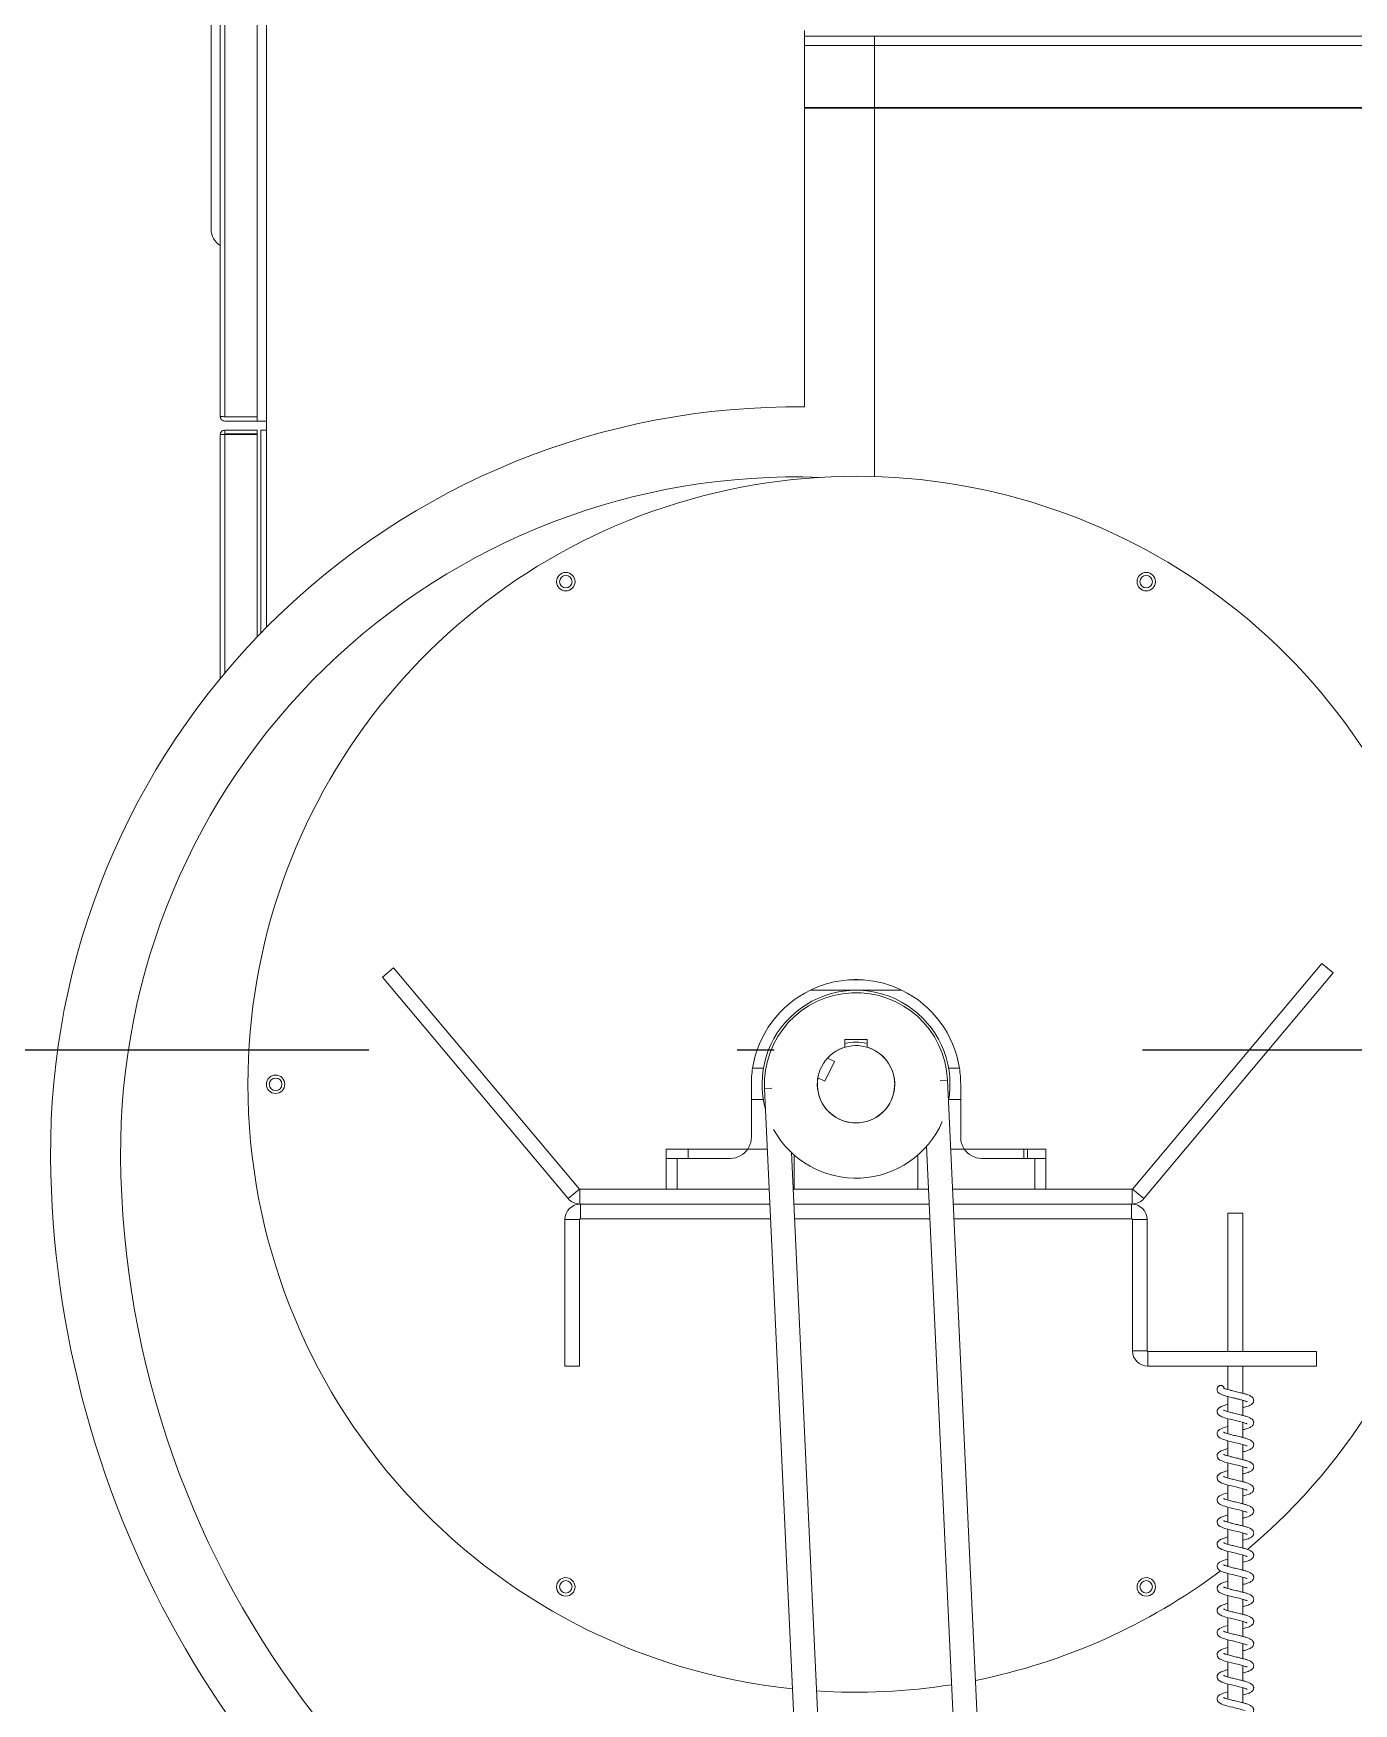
# Model space of a CAD drawing. Extents: x -2187 to 96136, y -11110 to 52208.
# Drawn here: x 34544 to 35260, y 19308 to 20215 of the extents above; entities that cross this region are included whole.
import ezdxf

# ---------------------------------------------------------------- set-up
doc = ezdxf.new("R2010")
doc.units = 0
doc.header["$LTSCALE"] = 1000
doc.header["$MEASUREMENT"] = 0
doc.linetypes.add('DOTE', pattern=[2.42, 2, -0.2, 0.02, -0.2])
doc.layers.add('DOTE', color=14, linetype='DOTE')

msp = doc.modelspace()

# ---------------------------------------------------------------- linework, layer by layer
at = {"color": 7, "linetype": 'Continuous', "lineweight": 15}
for p, q in [((34670.097, 20444.501), (34670.097, 19892.455)), ((34640.097, 20108.501), (34640.097, 20389.501)), ((34645.097, 20006.901), (34645.097, 20384.501)), ((34665.097, 20006.855), (34665.097, 20379.501)), ((34962.097, 20213.392), (34962.097, 20216.392)), ((34962.097, 20213.392), (35000.097, 20213.392)), ((34962.097, 20208.392), (34962.097, 20213.392)), ((34962.097, 20213.392), (35638.097, 20213.392)), ((34962.097, 20208.275), (34962.097, 20208.392)), ((34962.097, 20208.392), (35000.097, 20208.392)), ((34962.097, 20174.618), (34962.097, 20208.275)), ((34962.097, 20208.275), (35000.097, 20208.275)), ((35600.097, 20213.392), (35000.097, 20213.392)), ((35000.097, 20213.392), (35000.097, 20208.392)), ((35600.097, 20208.392), (35000.097, 20208.392)), ((35000.097, 20208.392), (35000.097, 20208.275)), ((35000.097, 20208.275), (35600.097, 20208.275)), ((35000.097, 20174.618), (35000.097, 20208.275)), ((35000.097, 20174.618), (34962.097, 20174.618)), ((34962.097, 20174.336), (35000.097, 20174.336)), ((34962.097, 20012.138), (34962.097, 20174.336)), ((35600.097, 20174.618), (35000.097, 20174.618)), ((35000.097, 20174.618), (35000.097, 20174.336)), ((35000.097, 20174.336), (35600.097, 20174.336)), ((35000.097, 20174.336), (35000.097, 19974.35)), ((34647.497, 20006.855), (34665.097, 20006.855)), ((34647.497, 20004.501), (34665.097, 20004.501)), ((34647.497, 19999.501), (34665.097, 19999.501)), ((34647.497, 19999.501), (34647.497, 19997.501)), ((34665.097, 20004.501), (34665.097, 20006.855)), ((34665.097, 20004.501), (34670.097, 20004.501)), ((34665.097, 19999.501), (34665.097, 19997.501)), ((34667.097, 19999.501), (34667.097, 19889.395)), ((34667.097, 19999.501), (34670.097, 19999.501)), ((34645.097, 19864.782), (34645.097, 19997.101)), ((34647.497, 19997.501), (34665.097, 19997.501)), ((34647.497, 19997.148), (34665.097, 19997.148)), ((34665.097, 19887.319), (34665.097, 19997.148)), ((35140.217, 19587.644), (35242.943, 19710.068)), ((35242.943, 19710.068), (35249.071, 19704.926)), ((34739.175, 19707.775), (34733.047, 19702.632)), ((34733.047, 19702.632), (34833.848, 19582.502)), ((34739.175, 19707.775), (34839.977, 19587.644)), ((34994.095, 19701.16), (34986.098, 19701.16)), ((34986.879, 19701.16), (34987.943, 19701.26)), ((34992.251, 19701.26), (34987.943, 19701.26)), ((34992.251, 19701.26), (34993.414, 19701.16)), ((35146.345, 19582.502), (35249.071, 19704.926)), ((34965.338, 19695.621), (35014.855, 19695.621)), ((34984.097, 19668.801), (34984.097, 19664.626)), ((34996.097, 19668.801), (34984.097, 19668.801)), ((34996.097, 19664.626), (34996.097, 19668.801)), ((34973.09, 19646.17), (34978.381, 19656.941)), ((34978.381, 19656.941), (34974.679, 19658.76)), ((34969.388, 19647.989), (34973.09, 19646.17)), ((35039.743, 19646.81), (35075.12, 18886.245)), ((34933.297, 19636.227), (34933.297, 19644.501)), ((34933.297, 19615.661), (34933.297, 19636.227)), ((34975.828, 18881.626), (34940.45, 19642.192)), ((35046.897, 19644.501), (35046.897, 19636.227)), ((35046.897, 19636.227), (35046.897, 19615.661)), ((34887.097, 19604.301), (34887.097, 19609.301)), ((34887.097, 19609.301), (34899.097, 19609.301)), ((34899.097, 19604.301), (34899.097, 19609.301)), ((34899.097, 19609.301), (34931.349, 19609.301)), ((34931.349, 19609.301), (34941.98, 19609.301)), ((35028.402, 19610.831), (35060.489, 18921.016)), ((35041.488, 19609.301), (35048.844, 19609.301)), ((35048.844, 19609.301), (35081.097, 19609.301)), ((35093.097, 19609.301), (35081.097, 19609.301)), ((35081.097, 19609.301), (35081.097, 19604.301)), ((35083.222, 19609.301), (35083.222, 19604.301)), ((35093.097, 19609.301), (35093.097, 19604.301)), ((34893.097, 19604.301), (34887.097, 19604.301)), ((34887.097, 19587.501), (34887.097, 19604.301)), ((34893.097, 19587.501), (34893.097, 19604.301)), ((34893.097, 19604.301), (34921.937, 19604.301)), ((34987.168, 18917.605), (34955.082, 19607.421)), ((34956.457, 19606.169), (34956.457, 19587.501)), ((35058.257, 19604.301), (35087.097, 19604.301)), ((35093.097, 19604.301), (35087.097, 19604.301)), ((35093.097, 19587.501), (35093.097, 19604.301)), ((34839.977, 19587.644), (34833.848, 19582.502)), ((34840.283, 19587.501), (34942.994, 19587.501)), ((34840.283, 19587.501), (34840.283, 19579.501)), ((34956.008, 19587.501), (35029.488, 19587.501)), ((35042.502, 19587.501), (35139.91, 19587.501)), ((35139.91, 19587.501), (35139.91, 19579.501)), ((35140.217, 19587.644), (35146.345, 19582.502)), ((34840.283, 19579.501), (34943.366, 19579.501)), ((34840.497, 19579.501), (34840.497, 19571.501)), ((34943.366, 19579.501), (34840.497, 19579.501)), ((34956.38, 19579.501), (35029.86, 19579.501)), ((35042.874, 19579.501), (35139.91, 19579.501)), ((35139.697, 19579.501), (35042.874, 19579.501)), ((35139.697, 19571.501), (35139.697, 19579.501)), ((35191.974, 19574.594), (35191.974, 19499.501)), ((35191.974, 19574.594), (35195.99, 19574.594)), ((35195.99, 19574.594), (35200.006, 19574.594)), ((35200.006, 19499.501), (35200.006, 19574.594)), ((34840.097, 19571.101), (34832.097, 19571.101)), ((34832.097, 19571.101), (34832.097, 19491.501)), ((34840.097, 19571.101), (34840.097, 19491.501)), ((34943.738, 19571.501), (34840.497, 19571.501)), ((35030.232, 19571.501), (34956.753, 19571.501)), ((35139.697, 19571.501), (35043.246, 19571.501)), ((35140.097, 19499.901), (35140.097, 19571.101)), ((35148.097, 19571.101), (35140.097, 19571.101)), ((35148.097, 19499.901), (35148.097, 19571.101)), ((35140.097, 19499.901), (35148.097, 19499.901)), ((34840.097, 19491.501), (34832.097, 19491.501)), ((35240.097, 19499.501), (35148.497, 19499.501)), ((35148.497, 19499.501), (35148.497, 19491.501)), ((35240.097, 19491.501), (35148.497, 19491.501)), ((35191.974, 19491.501), (35191.974, 19478.774)), ((35200.006, 19476.779), (35200.006, 19491.501)), ((35240.097, 19499.501), (35240.097, 19491.501)), ((35191.974, 19474.965), (35191.974, 19466.774)), ((35200.006, 19464.779), (35200.006, 19472.967)), ((35191.649, 19466.874), (35191.974, 19466.967)), ((35191.649, 19454.874), (35191.974, 19454.967)), ((35191.974, 19462.965), (35191.974, 19454.774)), ((35200.006, 19452.779), (35200.006, 19460.967)), ((35191.974, 19450.965), (35191.974, 19442.774)), ((35200.006, 19440.779), (35200.006, 19448.967)), ((35191.649, 19442.874), (35191.974, 19442.967)), ((35191.974, 19438.965), (35191.974, 19430.774)), ((35200.006, 19428.779), (35200.006, 19436.967)), ((35191.649, 19430.874), (35191.974, 19430.967)), ((35191.649, 19418.874), (35191.974, 19418.967)), ((35191.974, 19426.965), (35191.974, 19418.774)), ((35200.006, 19416.779), (35200.006, 19424.967)), ((35191.974, 19414.965), (35191.974, 19406.774)), ((35200.006, 19404.779), (35200.006, 19412.967)), ((35191.649, 19406.874), (35191.974, 19406.967)), ((35191.974, 19402.965), (35191.974, 19394.774)), ((35200.006, 19392.779), (35200.006, 19400.967)), ((35191.649, 19394.874), (35191.974, 19394.967)), ((35191.286, 19382.924), (35191.974, 19383.454)), ((35191.649, 19382.874), (35191.974, 19382.967)), ((35191.974, 19390.965), (35191.974, 19382.774)), ((35200.006, 19380.779), (35200.006, 19388.967)), ((35191.974, 19378.965), (35191.974, 19370.774)), ((35200.006, 19368.779), (35200.006, 19376.967)), ((35191.649, 19370.874), (35191.974, 19370.967)), ((35191.974, 19366.965), (35191.974, 19358.774)), ((35200.006, 19356.779), (35200.006, 19364.967)), ((35191.649, 19358.874), (35191.974, 19358.967)), ((35191.974, 19354.965), (35191.974, 19346.774)), ((35191.649, 19346.874), (35191.974, 19346.967)), ((35200.006, 19344.779), (35200.006, 19352.967)), ((35191.974, 19342.965), (35191.974, 19334.774)), ((35200.006, 19332.779), (35200.006, 19340.967)), ((35191.649, 19334.874), (35191.974, 19334.967)), ((35191.974, 19330.965), (35191.974, 19322.774)), ((35200.006, 19320.779), (35200.006, 19328.967)), ((35191.649, 19322.874), (35191.974, 19322.967)), ((35191.974, 19318.965), (35191.974, 19310.774)), ((35191.649, 19310.874), (35191.974, 19310.967)), ((35200.006, 19308.779), (35200.006, 19316.967))]:
    msp.add_line(p, q, dxfattribs=at)
at = {"color": 8, "linetype": 'Continuous', "lineweight": 15}
for p, q in [((34647.497, 20006.855), (34647.497, 20382.101)), ((34647.497, 19867.671), (34647.497, 19997.148)), ((34933.962, 19653.17), (34939.839, 19653.17)), ((35039.743, 19646.81), (35035.847, 19646.629)), ((35040.355, 19653.17), (35046.231, 19653.17)), ((34933.297, 19636.227), (34939.772, 19636.227)), ((34940.45, 19642.192), (34944.346, 19642.373)), ((35040.421, 19636.227), (35046.897, 19636.227)), ((35023.737, 19606.169), (35023.737, 19587.501)), ((35087.097, 19604.301), (35087.097, 19587.501))]:
    msp.add_line(p, q, dxfattribs=at)
at = {"color": 7, "linetype": 'Continuous', "lineweight": 15, "flags": 128}
for points in [[(35191.974, 19470.783), (35189.315, 19469.986), (35188.206, 19469.533), (35187.34, 19469.052), (35186.779, 19468.593), (35186.432, 19468.168), (35186.134, 19467.538), (35186.039, 19466.707), (35186.278, 19465.852), (35186.86, 19465.079), (35187.672, 19464.49), (35188.554, 19464.055), (35189.361, 19463.742), (35190.244, 19463.454), (35191.915, 19462.98), (35193.107, 19462.677), (35194.546, 19462.327), (35196.192, 19461.939), (35197.973, 19461.508), (35199.756, 19461.044), (35201.371, 19460.542), (35201.371, 19460.542)], [(35191.974, 19458.783), (35189.315, 19457.986), (35188.206, 19457.533), (35187.34, 19457.052), (35186.779, 19456.593), (35186.432, 19456.168), (35186.134, 19455.538), (35186.039, 19454.707), (35186.278, 19453.852), (35186.86, 19453.079), (35187.672, 19452.49), (35188.554, 19452.055), (35189.361, 19451.742), (35190.244, 19451.454), (35191.915, 19450.98), (35193.107, 19450.677), (35194.546, 19450.327), (35196.192, 19449.939), (35197.973, 19449.508), (35199.756, 19449.044), (35201.371, 19448.542), (35201.371, 19448.542)], [(35191.974, 19446.783), (35189.315, 19445.986), (35188.206, 19445.533), (35187.34, 19445.052), (35186.779, 19444.593), (35186.432, 19444.168), (35186.134, 19443.538), (35186.039, 19442.707), (35186.278, 19441.852), (35186.86, 19441.079), (35187.672, 19440.49), (35188.554, 19440.055), (35189.361, 19439.742), (35190.244, 19439.454), (35191.915, 19438.98), (35193.107, 19438.677), (35194.546, 19438.327), (35196.192, 19437.939), (35197.973, 19437.508), (35199.756, 19437.044), (35201.371, 19436.542), (35201.371, 19436.542)], [(35191.974, 19434.783), (35189.315, 19433.986), (35188.206, 19433.533), (35187.34, 19433.052), (35186.779, 19432.593), (35186.432, 19432.168), (35186.134, 19431.538), (35186.039, 19430.707), (35186.278, 19429.852), (35186.86, 19429.079), (35187.672, 19428.49), (35188.554, 19428.055), (35189.361, 19427.742), (35190.244, 19427.454), (35191.915, 19426.98), (35193.107, 19426.677), (35194.546, 19426.327), (35196.192, 19425.939), (35197.973, 19425.508), (35199.756, 19425.044), (35201.371, 19424.542), (35201.371, 19424.542)], [(35191.974, 19422.783), (35189.315, 19421.986), (35188.206, 19421.533), (35187.34, 19421.052), (35186.779, 19420.593), (35186.432, 19420.168), (35186.134, 19419.538), (35186.039, 19418.707), (35186.278, 19417.852), (35186.86, 19417.079), (35187.672, 19416.49), (35188.554, 19416.055), (35189.361, 19415.742), (35190.244, 19415.454), (35191.915, 19414.98), (35193.107, 19414.677), (35194.546, 19414.327), (35196.192, 19413.939), (35197.973, 19413.508), (35199.756, 19413.044), (35201.371, 19412.542), (35201.371, 19412.542)], [(35191.974, 19410.783), (35189.315, 19409.986), (35188.206, 19409.533), (35187.34, 19409.052), (35186.779, 19408.593), (35186.432, 19408.168), (35186.134, 19407.538), (35186.039, 19406.707), (35186.278, 19405.852), (35186.86, 19405.079), (35187.672, 19404.49), (35188.554, 19404.055), (35189.361, 19403.742), (35190.244, 19403.454), (35191.915, 19402.98), (35193.107, 19402.677), (35194.546, 19402.327), (35196.192, 19401.939), (35197.973, 19401.508), (35199.756, 19401.044), (35201.371, 19400.542), (35201.371, 19400.542)], [(35191.974, 19398.783), (35189.315, 19397.986), (35188.206, 19397.533), (35187.34, 19397.052), (35186.779, 19396.593), (35186.432, 19396.168), (35186.134, 19395.538), (35186.039, 19394.707), (35186.278, 19393.852), (35186.86, 19393.079), (35187.672, 19392.49), (35188.554, 19392.055), (35189.361, 19391.742), (35190.244, 19391.454), (35191.915, 19390.98), (35193.107, 19390.677), (35194.546, 19390.327), (35196.192, 19389.939), (35197.973, 19389.508), (35199.756, 19389.044), (35201.371, 19388.542), (35201.371, 19388.542)], [(35191.974, 19386.783), (35189.315, 19385.986), (35188.206, 19385.533), (35187.34, 19385.052), (35186.779, 19384.593), (35186.432, 19384.168), (35186.134, 19383.538), (35186.039, 19382.707), (35186.278, 19381.852), (35186.86, 19381.079), (35187.672, 19380.49), (35188.554, 19380.055), (35189.361, 19379.742), (35190.244, 19379.454), (35191.915, 19378.98), (35193.107, 19378.677), (35194.546, 19378.327), (35196.192, 19377.939), (35197.973, 19377.508), (35199.756, 19377.044), (35201.371, 19376.542), (35201.371, 19376.542)], [(35191.974, 19374.783), (35189.315, 19373.986), (35188.206, 19373.533), (35187.34, 19373.052), (35186.779, 19372.593), (35186.432, 19372.168), (35186.134, 19371.538), (35186.039, 19370.707), (35186.278, 19369.852), (35186.86, 19369.079), (35187.672, 19368.49), (35188.554, 19368.055), (35189.361, 19367.742), (35190.244, 19367.454), (35191.915, 19366.98), (35193.107, 19366.677), (35194.546, 19366.327), (35196.192, 19365.939), (35197.973, 19365.508), (35199.756, 19365.044), (35201.371, 19364.542), (35201.371, 19364.542)], [(35191.974, 19362.783), (35189.315, 19361.986), (35188.206, 19361.533), (35187.34, 19361.052), (35186.779, 19360.593), (35186.432, 19360.168), (35186.134, 19359.538), (35186.039, 19358.707), (35186.278, 19357.852), (35186.86, 19357.079), (35187.672, 19356.49), (35188.554, 19356.055), (35189.361, 19355.742), (35190.244, 19355.454), (35191.915, 19354.98), (35193.107, 19354.677), (35194.546, 19354.327), (35196.192, 19353.939), (35197.973, 19353.508), (35199.756, 19353.044), (35201.371, 19352.542), (35201.371, 19352.542)], [(35191.974, 19350.783), (35189.315, 19349.986), (35188.206, 19349.533), (35187.34, 19349.052), (35186.779, 19348.593), (35186.432, 19348.168), (35186.134, 19347.538), (35186.039, 19346.707), (35186.278, 19345.852), (35186.86, 19345.079), (35187.672, 19344.49), (35188.554, 19344.055), (35189.361, 19343.742), (35190.244, 19343.454), (35191.915, 19342.98), (35193.107, 19342.677), (35194.546, 19342.327), (35196.192, 19341.939), (35197.973, 19341.508), (35199.756, 19341.044), (35201.371, 19340.542), (35201.371, 19340.542)], [(35191.974, 19338.783), (35189.315, 19337.986), (35188.206, 19337.533), (35187.34, 19337.052), (35186.779, 19336.593), (35186.432, 19336.168), (35186.134, 19335.538), (35186.039, 19334.707), (35186.278, 19333.852), (35186.86, 19333.079), (35187.672, 19332.49), (35188.554, 19332.055), (35189.361, 19331.742), (35190.244, 19331.454), (35191.915, 19330.98), (35193.107, 19330.677), (35194.546, 19330.327), (35196.192, 19329.939), (35197.973, 19329.508), (35199.756, 19329.044), (35201.371, 19328.542), (35201.371, 19328.542)], [(35191.974, 19326.783), (35189.315, 19325.986), (35188.206, 19325.533), (35187.34, 19325.052), (35186.779, 19324.593), (35186.432, 19324.168), (35186.134, 19323.538), (35186.039, 19322.707), (35186.278, 19321.852), (35186.86, 19321.079), (35187.672, 19320.49), (35188.554, 19320.055), (35189.361, 19319.742), (35190.244, 19319.454), (35191.915, 19318.98), (35193.107, 19318.677), (35194.546, 19318.327), (35196.192, 19317.939), (35197.973, 19317.508), (35199.756, 19317.044), (35201.371, 19316.542), (35201.371, 19316.542)], [(35191.974, 19314.783), (35189.315, 19313.986), (35188.206, 19313.533), (35187.34, 19313.052), (35186.779, 19312.593), (35186.432, 19312.168), (35186.134, 19311.538), (35186.039, 19310.707), (35186.278, 19309.852), (35186.86, 19309.079), (35187.672, 19308.49), (35188.554, 19308.055), (35189.361, 19307.742), (35190.244, 19307.454), (35191.915, 19306.98), (35193.107, 19306.677), (35194.546, 19306.327), (35196.192, 19305.939), (35197.973, 19305.508), (35199.756, 19305.044), (35201.371, 19304.542), (35201.371, 19304.542)]]:
    msp.add_lwpolyline(points, dxfattribs=at)
at = {"color": 7, "linetype": 'Continuous', "lineweight": 15}
for centre, radius in [((34832.597, 19917.299), 5), ((34832.597, 19917.299), 3.4), ((35147.597, 19917.299), 5), ((35147.597, 19917.299), 3.4), ((34675.097, 19644.501), 5), ((34675.097, 19644.501), 3.4), ((34832.597, 19371.703), 5), ((34832.597, 19371.703), 3.4), ((35147.597, 19371.703), 5), ((35147.597, 19371.703), 3.4)]:
    msp.add_circle(centre, radius, dxfattribs=at)
for centre, radius, start, end in [((34650.097, 20108.501), 10, 180, 240), ((34957.248, 19607.917), 404.25, 89.312793, 180.438094), ((34957.248, 19607.917), 366.25, 87.912772, 180.438094), ((34990.097, 19644.501), 330, 310.070919, 180), ((34990.097, 19644.501), 56.8, 85.963359, 94.036641), ((34990.097, 19644.501), 56.8, 115.841933, 171.221736), ((34990.097, 19644.501), 51, 0, 195.627522), ((34990.097, 19644.501), 49.7, 2.663162, 182.663162), ((34990.097, 19644.501), 56.8, 8.778264, 64.158067), ((34990.097, 19644.501), 21, 170.439897, 137.236798), ((34990.097, 19644.501), 21, 106.60155, 73.39845), ((34990.097, 19644.501), 22.9, 74.810713, 105.189287), ((34990.097, 19644.501), 330, 180, 264.001112), ((34990.097, 19644.501), 51, 349.698802, 0), ((34990.097, 19644.501), 51, 208.761646, 336.564678), ((34921.937, 19615.661), 11.36, 270, 325.953942), ((34921.937, 19615.661), 11.36, 325.953942, 0), ((35058.257, 19615.661), 11.36, 180, 214.046058), ((35058.257, 19615.661), 11.36, 214.046058, 270), ((35090.995, 19608.94), 538, 180.438094, 240.012558), ((35090.995, 19608.94), 500, 180.438094, 255.345262), ((34840.283, 19587.901), 8.4, 220, 270), ((34840.283, 19587.901), 0.4, 220, 270), ((35139.91, 19587.901), 8.4, 270, 320), ((34840.497, 19571.101), 8.4, 90, 180), ((35139.697, 19571.101), 8.4, 0, 90), ((34840.497, 19571.101), 0.4, 90, 180), ((35139.697, 19571.101), 0.4, 0, 90), ((35148.497, 19499.901), 8.4, 180, 270), ((35148.497, 19499.901), 0.4, 180, 270), ((34990.097, 19644.501), 330, 281.325212, 306.83035), ((34990.097, 19644.501), 330, 266.277968, 279.048356)]:
    msp.add_arc(centre, radius, start, end, dxfattribs=at)
for points in [[(34647.497, 20006.855), (34647.182, 20006.859), (34646.553, 20006.866), (34645.76, 20006.878), (34645.205, 20006.89), (34645.133, 20006.897), (34645.097, 20006.901)], [(34645.097, 20006.901), (34645.133, 20006.587), (34645.205, 20005.958), (34645.76, 20005.164), (34646.553, 20004.609), (34647.182, 20004.537), (34647.497, 20004.501)], [(34647.497, 19999.501), (34647.182, 19999.465), (34646.553, 19999.393), (34645.76, 19998.838), (34645.205, 19998.045), (34645.133, 19997.416), (34645.097, 19997.101)], [(34645.097, 19997.101), (34645.133, 19997.105), (34645.205, 19997.113), (34645.76, 19997.124), (34646.553, 19997.136), (34647.182, 19997.144), (34647.497, 19997.148)]]:
    msp.add_open_spline(points, degree=3, dxfattribs=at)
for points, knots in [([(34965.338, 19695.621), (34966.977, 19696.36), (34970.293, 19697.855), (34975.459, 19699.459), (34980.742, 19700.637), (34984.307, 19700.985), (34986.098, 19701.16)], [0, 0, 0, 0, 0.2434612, 0.4926801, 0.7450337, 1, 1, 1, 1]), ([(34994.095, 19701.16), (34995.901, 19700.983), (34999.53, 19700.628), (35004.809, 19699.439), (35009.959, 19697.829), (35013.213, 19696.362), (35014.855, 19695.621)], [0, 0, 0, 0, 0.256965, 0.5164898, 0.7560123, 1, 1, 1, 1]), ([(34933.297, 19644.501), (34933.324, 19645.937), (34933.378, 19648.827), (34933.767, 19651.716), (34933.962, 19653.17)], [0, 0, 0, 0, 0.4970674, 1, 1, 1, 1]), ([(35046.231, 19653.17), (35046.425, 19651.733), (35046.814, 19648.844), (35046.869, 19645.954), (35046.897, 19644.501)], [0, 0, 0, 0, 0.4970674, 1, 1, 1, 1]), ([(35186.495, 19480.246), (35186.474, 19480.221), (35186.334, 19480.053), (35186.07, 19479.476), (35185.987, 19478.669), (35186.244, 19477.78), (35186.859, 19477.014), (35187.612, 19476.497), (35188.472, 19476.076), (35189.359, 19475.734), (35190.424, 19475.392), (35191.687, 19475.032), (35193.159, 19474.662), (35194.599, 19474.312), (35196.257, 19473.925), (35198.043, 19473.494), (35199.869, 19473.033), (35200.858, 19472.71), (35201.371, 19472.542)], [0, 0, 0, 0, 0.0073633, 0.0490766, 0.1002402, 0.1572666, 0.2222072, 0.2925581, 0.3557236, 0.4064448, 0.4580815, 0.5445383, 0.6006866, 0.6654221, 0.7379883, 0.8183615, 0.9056776, 1, 1, 1, 1]), ([(35189.885, 19479.173), (35189.87, 19479.352), (35189.837, 19479.756), (35189.585, 19480.246), (35189.248, 19480.614), (35188.898, 19480.858), (35188.48, 19481.022), (35188.02, 19481.081), (35187.562, 19481.022), (35187.14, 19480.86), (35186.801, 19480.609), (35186.574, 19480.405), (35186.508, 19480.265), (35186.498, 19480.244)], [0, 0, 0, 0, 0.1119108, 0.2534681, 0.3363082, 0.4261609, 0.5213826, 0.6195349, 0.7176872, 0.8129089, 0.9027617, 0.9856018, 1, 1, 1, 1]), ([(35200.006, 19468.969), (35200.305, 19469.048), (35201.103, 19469.257), (35202.255, 19469.605), (35203.444, 19470.044), (35204.369, 19470.496), (35205.015, 19470.953), (35205.447, 19471.398), (35205.835, 19472.04), (35205.976, 19472.738), (35205.917, 19473.352), (35205.76, 19473.815), (35205.538, 19474.195), (35205.351, 19474.441), (35205.191, 19474.608), (35205.074, 19474.712), (35205.001, 19474.771), (35204.926, 19474.824), (35204.809, 19474.908), (35204.552, 19475.088), (35204.137, 19475.353), (35203.335, 19475.749), (35202.133, 19476.188), (35200.493, 19476.662), (35198.86, 19477.076), (35197.292, 19477.456), (35195.495, 19477.876), (35193.676, 19478.316), (35192.042, 19478.744), (35190.869, 19479.109), (35190.082, 19479.382), (35189.621, 19479.617), (35189.6, 19479.613), (35189.593, 19479.612)], [0, 0, 0, 0, 0.0285952, 0.0761955, 0.1241062, 0.1716083, 0.2108316, 0.2395278, 0.2648766, 0.2981721, 0.3190702, 0.3454717, 0.358496, 0.3689234, 0.3768081, 0.3798698, 0.382417, 0.3847304, 0.3875432, 0.3958286, 0.4250802, 0.4717151, 0.5360947, 0.5921166, 0.6429562, 0.6890391, 0.7301891, 0.798723, 0.8495475, 0.8909822, 0.9342724, 0.9781317, 1, 1, 1, 1]), ([(35200.319, 19472.869), (35200.237, 19472.843), (35200.143, 19472.812), (35200.023, 19472.779), (35200.006, 19472.775)], [0, 0, 0, 0, 0.86299823, 1, 1, 1, 1]), ([(35200.006, 19456.969), (35200.305, 19457.048), (35201.103, 19457.257), (35202.255, 19457.605), (35203.444, 19458.044), (35204.369, 19458.496), (35205.015, 19458.953), (35205.447, 19459.398), (35205.835, 19460.04), (35205.976, 19460.738), (35205.917, 19461.352), (35205.76, 19461.815), (35205.538, 19462.195), (35205.351, 19462.441), (35205.191, 19462.608), (35205.074, 19462.712), (35205.001, 19462.771), (35204.926, 19462.824), (35204.809, 19462.908), (35204.552, 19463.088), (35204.137, 19463.353), (35203.335, 19463.749), (35202.133, 19464.188), (35200.493, 19464.662), (35198.86, 19465.076), (35197.292, 19465.456), (35195.495, 19465.876), (35193.676, 19466.316), (35192.042, 19466.744), (35190.869, 19467.109), (35190.082, 19467.382), (35189.621, 19467.617), (35189.6, 19467.613), (35189.593, 19467.612)], [0, 0, 0, 0, 0.0285952, 0.0761955, 0.1241062, 0.1716083, 0.2108316, 0.2395278, 0.2648766, 0.2981721, 0.3190702, 0.3454717, 0.358496, 0.3689234, 0.3768081, 0.3798698, 0.382417, 0.3847304, 0.3875432, 0.3958286, 0.4250802, 0.4717151, 0.5360947, 0.5921166, 0.6429562, 0.6890391, 0.7301891, 0.798723, 0.8495475, 0.8909822, 0.9342724, 0.9781317, 1, 1, 1, 1]), ([(35201.371, 19472.542), (35201.614, 19472.454), (35202.037, 19472.301), (35202.315, 19472.176), (35202.351, 19472.174), (35202.365, 19472.174)], [0, 0, 0, 0, 0.4544799, 0.7918507, 1, 1, 1, 1]), ([(35200.006, 19444.969), (35200.305, 19445.048), (35201.103, 19445.257), (35202.255, 19445.605), (35203.444, 19446.044), (35204.369, 19446.496), (35205.015, 19446.953), (35205.447, 19447.398), (35205.835, 19448.04), (35205.976, 19448.738), (35205.917, 19449.352), (35205.76, 19449.815), (35205.538, 19450.195), (35205.351, 19450.441), (35205.191, 19450.608), (35205.074, 19450.712), (35205.001, 19450.771), (35204.926, 19450.824), (35204.809, 19450.908), (35204.552, 19451.088), (35204.137, 19451.353), (35203.335, 19451.749), (35202.133, 19452.188), (35200.493, 19452.662), (35198.86, 19453.076), (35197.292, 19453.456), (35195.495, 19453.876), (35193.676, 19454.316), (35192.042, 19454.744), (35190.869, 19455.109), (35190.082, 19455.382), (35189.621, 19455.617), (35189.6, 19455.613), (35189.593, 19455.612)], [0, 0, 0, 0, 0.0285952, 0.0761955, 0.1241062, 0.1716083, 0.2108316, 0.2395278, 0.2648766, 0.2981721, 0.3190702, 0.3454717, 0.358496, 0.3689234, 0.3768081, 0.3798698, 0.382417, 0.3847304, 0.3875432, 0.3958286, 0.4250802, 0.4717151, 0.5360947, 0.5921166, 0.6429562, 0.6890391, 0.7301891, 0.798723, 0.8495475, 0.8909822, 0.9342724, 0.9781317, 1, 1, 1, 1]), ([(35200.319, 19460.869), (35200.237, 19460.843), (35200.143, 19460.812), (35200.023, 19460.779), (35200.006, 19460.775)], [0, 0, 0, 0, 0.8629982, 1, 1, 1, 1]), ([(35201.371, 19460.542), (35201.614, 19460.454), (35202.037, 19460.301), (35202.315, 19460.176), (35202.351, 19460.174), (35202.365, 19460.174)], [0, 0, 0, 0, 0.4544799, 0.7918507, 1, 1, 1, 1]), ([(35200.319, 19448.869), (35200.237, 19448.843), (35200.143, 19448.812), (35200.023, 19448.779), (35200.006, 19448.775)], [0, 0, 0, 0, 0.8629982, 1, 1, 1, 1]), ([(35201.371, 19448.542), (35201.614, 19448.454), (35202.037, 19448.301), (35202.315, 19448.176), (35202.351, 19448.174), (35202.365, 19448.174)], [0, 0, 0, 0, 0.4544799, 0.7918507, 1, 1, 1, 1]), ([(35200.006, 19432.969), (35200.305, 19433.048), (35201.103, 19433.257), (35202.255, 19433.605), (35203.444, 19434.044), (35204.369, 19434.496), (35205.015, 19434.953), (35205.447, 19435.398), (35205.835, 19436.04), (35205.976, 19436.738), (35205.917, 19437.352), (35205.76, 19437.815), (35205.538, 19438.195), (35205.351, 19438.441), (35205.191, 19438.608), (35205.074, 19438.712), (35205.001, 19438.771), (35204.926, 19438.824), (35204.809, 19438.908), (35204.552, 19439.088), (35204.137, 19439.353), (35203.335, 19439.749), (35202.133, 19440.188), (35200.493, 19440.662), (35198.86, 19441.076), (35197.292, 19441.456), (35195.495, 19441.876), (35193.676, 19442.316), (35192.042, 19442.744), (35190.869, 19443.109), (35190.082, 19443.382), (35189.621, 19443.617), (35189.6, 19443.613), (35189.593, 19443.612)], [0, 0, 0, 0, 0.0285952, 0.0761955, 0.1241062, 0.1716083, 0.2108316, 0.2395278, 0.2648766, 0.2981721, 0.3190702, 0.3454717, 0.358496, 0.3689234, 0.3768081, 0.3798698, 0.382417, 0.3847304, 0.3875432, 0.3958286, 0.4250802, 0.4717151, 0.5360947, 0.5921166, 0.6429562, 0.6890391, 0.7301891, 0.798723, 0.8495475, 0.8909822, 0.9342724, 0.9781317, 1, 1, 1, 1]), ([(35200.319, 19436.869), (35200.237, 19436.843), (35200.143, 19436.812), (35200.023, 19436.779), (35200.006, 19436.775)], [0, 0, 0, 0, 0.86299823, 1, 1, 1, 1]), ([(35201.371, 19436.542), (35201.614, 19436.454), (35202.037, 19436.301), (35202.315, 19436.176), (35202.351, 19436.174), (35202.365, 19436.174)], [0, 0, 0, 0, 0.4544799, 0.7918507, 1, 1, 1, 1]), ([(35200.006, 19420.969), (35200.305, 19421.048), (35201.103, 19421.257), (35202.255, 19421.605), (35203.444, 19422.044), (35204.369, 19422.496), (35205.015, 19422.953), (35205.447, 19423.398), (35205.835, 19424.04), (35205.976, 19424.738), (35205.917, 19425.352), (35205.76, 19425.815), (35205.538, 19426.195), (35205.351, 19426.441), (35205.191, 19426.608), (35205.074, 19426.712), (35205.001, 19426.771), (35204.926, 19426.824), (35204.809, 19426.908), (35204.552, 19427.088), (35204.137, 19427.353), (35203.335, 19427.749), (35202.133, 19428.188), (35200.493, 19428.662), (35198.86, 19429.076), (35197.292, 19429.456), (35195.495, 19429.876), (35193.676, 19430.316), (35192.042, 19430.744), (35190.869, 19431.109), (35190.082, 19431.382), (35189.621, 19431.617), (35189.6, 19431.613), (35189.593, 19431.612)], [0, 0, 0, 0, 0.0285952, 0.0761955, 0.1241062, 0.1716083, 0.2108316, 0.2395278, 0.2648766, 0.2981721, 0.3190702, 0.3454717, 0.358496, 0.3689234, 0.3768081, 0.3798698, 0.382417, 0.3847304, 0.3875432, 0.3958286, 0.4250802, 0.4717151, 0.5360947, 0.5921166, 0.6429562, 0.6890391, 0.7301891, 0.798723, 0.8495475, 0.8909822, 0.9342724, 0.9781317, 1, 1, 1, 1]), ([(35200.006, 19408.969), (35200.305, 19409.048), (35201.103, 19409.257), (35202.255, 19409.605), (35203.444, 19410.044), (35204.369, 19410.496), (35205.015, 19410.953), (35205.447, 19411.398), (35205.835, 19412.04), (35205.976, 19412.738), (35205.917, 19413.352), (35205.76, 19413.815), (35205.538, 19414.195), (35205.351, 19414.441), (35205.191, 19414.608), (35205.074, 19414.712), (35205.001, 19414.771), (35204.926, 19414.824), (35204.809, 19414.908), (35204.552, 19415.088), (35204.137, 19415.353), (35203.335, 19415.749), (35202.133, 19416.188), (35200.493, 19416.662), (35198.86, 19417.076), (35197.292, 19417.456), (35195.495, 19417.876), (35193.676, 19418.316), (35192.042, 19418.744), (35190.869, 19419.109), (35190.082, 19419.382), (35189.621, 19419.617), (35189.6, 19419.613), (35189.593, 19419.612)], [0, 0, 0, 0, 0.0285952, 0.0761955, 0.1241062, 0.1716083, 0.2108316, 0.2395278, 0.2648766, 0.2981721, 0.3190702, 0.3454717, 0.358496, 0.3689234, 0.3768081, 0.3798698, 0.382417, 0.3847304, 0.3875432, 0.3958286, 0.4250802, 0.4717151, 0.5360947, 0.5921166, 0.6429562, 0.6890391, 0.7301891, 0.798723, 0.8495475, 0.8909822, 0.9342724, 0.9781317, 1, 1, 1, 1]), ([(35200.319, 19424.869), (35200.237, 19424.843), (35200.143, 19424.812), (35200.023, 19424.779), (35200.006, 19424.775)], [0, 0, 0, 0, 0.8629982, 1, 1, 1, 1]), ([(35201.371, 19424.542), (35201.614, 19424.454), (35202.037, 19424.301), (35202.315, 19424.176), (35202.351, 19424.174), (35202.365, 19424.174)], [0, 0, 0, 0, 0.4544799, 0.7918507, 1, 1, 1, 1]), ([(35200.319, 19412.869), (35200.237, 19412.843), (35200.143, 19412.812), (35200.023, 19412.779), (35200.006, 19412.775)], [0, 0, 0, 0, 0.8629982, 1, 1, 1, 1]), ([(35201.371, 19412.542), (35201.614, 19412.454), (35202.037, 19412.301), (35202.315, 19412.176), (35202.351, 19412.174), (35202.365, 19412.174)], [0, 0, 0, 0, 0.4544799, 0.7918507, 1, 1, 1, 1]), ([(35200.006, 19396.969), (35200.305, 19397.048), (35201.103, 19397.257), (35202.255, 19397.605), (35203.444, 19398.044), (35204.369, 19398.496), (35205.015, 19398.953), (35205.447, 19399.398), (35205.835, 19400.04), (35205.976, 19400.738), (35205.917, 19401.352), (35205.76, 19401.815), (35205.538, 19402.195), (35205.351, 19402.441), (35205.191, 19402.608), (35205.074, 19402.712), (35205.001, 19402.771), (35204.926, 19402.824), (35204.809, 19402.908), (35204.552, 19403.088), (35204.137, 19403.353), (35203.335, 19403.749), (35202.133, 19404.188), (35200.493, 19404.662), (35198.86, 19405.076), (35197.292, 19405.456), (35195.495, 19405.876), (35193.676, 19406.316), (35192.042, 19406.744), (35190.869, 19407.109), (35190.082, 19407.382), (35189.621, 19407.617), (35189.6, 19407.613), (35189.593, 19407.612)], [0, 0, 0, 0, 0.0285952, 0.0761955, 0.1241062, 0.1716083, 0.2108316, 0.2395278, 0.2648766, 0.2981721, 0.3190702, 0.3454717, 0.358496, 0.3689234, 0.3768081, 0.3798698, 0.382417, 0.3847304, 0.3875432, 0.3958286, 0.4250802, 0.4717151, 0.5360947, 0.5921166, 0.6429562, 0.6890391, 0.7301891, 0.798723, 0.8495475, 0.8909822, 0.9342724, 0.9781317, 1, 1, 1, 1]), ([(35200.319, 19400.869), (35200.237, 19400.843), (35200.143, 19400.812), (35200.023, 19400.779), (35200.006, 19400.775)], [0, 0, 0, 0, 0.8629982, 1, 1, 1, 1]), ([(35201.371, 19400.542), (35201.614, 19400.454), (35202.037, 19400.301), (35202.315, 19400.176), (35202.351, 19400.174), (35202.365, 19400.174)], [0, 0, 0, 0, 0.45447993, 0.7918507, 1, 1, 1, 1]), ([(35200.006, 19384.969), (35200.305, 19385.048), (35201.103, 19385.257), (35202.255, 19385.605), (35203.444, 19386.044), (35204.369, 19386.496), (35205.015, 19386.953), (35205.447, 19387.398), (35205.835, 19388.04), (35205.976, 19388.738), (35205.917, 19389.352), (35205.76, 19389.815), (35205.538, 19390.195), (35205.351, 19390.441), (35205.191, 19390.608), (35205.074, 19390.712), (35205.001, 19390.771), (35204.926, 19390.824), (35204.809, 19390.908), (35204.552, 19391.088), (35204.137, 19391.353), (35203.335, 19391.749), (35202.133, 19392.188), (35200.493, 19392.662), (35198.86, 19393.076), (35197.292, 19393.456), (35195.495, 19393.876), (35193.676, 19394.316), (35192.042, 19394.744), (35190.869, 19395.109), (35190.082, 19395.382), (35189.621, 19395.617), (35189.6, 19395.613), (35189.593, 19395.612)], [0, 0, 0, 0, 0.0285952, 0.0761955, 0.1241062, 0.1716083, 0.2108316, 0.2395278, 0.2648766, 0.2981721, 0.3190702, 0.3454717, 0.358496, 0.3689234, 0.3768081, 0.3798698, 0.382417, 0.3847304, 0.3875432, 0.3958286, 0.4250802, 0.4717151, 0.5360947, 0.5921166, 0.6429562, 0.6890391, 0.7301891, 0.798723, 0.8495475, 0.8909822, 0.9342724, 0.9781317, 1, 1, 1, 1]), ([(35200.006, 19372.969), (35200.305, 19373.048), (35201.103, 19373.257), (35202.255, 19373.605), (35203.444, 19374.044), (35204.369, 19374.496), (35205.015, 19374.953), (35205.447, 19375.398), (35205.835, 19376.04), (35205.976, 19376.738), (35205.917, 19377.352), (35205.76, 19377.815), (35205.538, 19378.195), (35205.351, 19378.441), (35205.191, 19378.608), (35205.074, 19378.712), (35205.001, 19378.771), (35204.926, 19378.824), (35204.809, 19378.908), (35204.552, 19379.088), (35204.137, 19379.353), (35203.335, 19379.749), (35202.133, 19380.188), (35200.493, 19380.662), (35198.86, 19381.076), (35197.292, 19381.456), (35195.495, 19381.876), (35193.676, 19382.316), (35192.042, 19382.744), (35190.869, 19383.109), (35190.082, 19383.382), (35189.621, 19383.617), (35189.6, 19383.613), (35189.593, 19383.612)], [0, 0, 0, 0, 0.0285952, 0.0761955, 0.1241062, 0.1716083, 0.2108316, 0.2395278, 0.2648766, 0.2981721, 0.3190702, 0.3454717, 0.358496, 0.3689234, 0.3768081, 0.3798698, 0.382417, 0.3847304, 0.3875432, 0.3958286, 0.4250802, 0.4717151, 0.5360947, 0.5921166, 0.6429562, 0.6890391, 0.7301891, 0.798723, 0.8495475, 0.8909822, 0.9342724, 0.9781317, 1, 1, 1, 1]), ([(35200.319, 19388.869), (35200.237, 19388.843), (35200.143, 19388.812), (35200.023, 19388.779), (35200.006, 19388.775)], [0, 0, 0, 0, 0.8629982, 1, 1, 1, 1]), ([(35201.371, 19388.542), (35201.614, 19388.454), (35202.037, 19388.301), (35202.315, 19388.176), (35202.351, 19388.174), (35202.365, 19388.174)], [0, 0, 0, 0, 0.4544799, 0.7918507, 1, 1, 1, 1]), ([(35200.319, 19376.869), (35200.237, 19376.843), (35200.143, 19376.812), (35200.023, 19376.779), (35200.006, 19376.775)], [0, 0, 0, 0, 0.8629982, 1, 1, 1, 1]), ([(35201.371, 19376.542), (35201.614, 19376.454), (35202.037, 19376.301), (35202.315, 19376.176), (35202.351, 19376.174), (35202.365, 19376.174)], [0, 0, 0, 0, 0.45447993, 0.7918507, 1, 1, 1, 1]), ([(35200.006, 19360.969), (35200.305, 19361.048), (35201.103, 19361.257), (35202.255, 19361.605), (35203.444, 19362.044), (35204.369, 19362.496), (35205.015, 19362.953), (35205.447, 19363.398), (35205.835, 19364.04), (35205.976, 19364.738), (35205.917, 19365.352), (35205.76, 19365.815), (35205.538, 19366.195), (35205.351, 19366.441), (35205.191, 19366.608), (35205.074, 19366.712), (35205.001, 19366.771), (35204.926, 19366.824), (35204.809, 19366.908), (35204.552, 19367.088), (35204.137, 19367.353), (35203.335, 19367.749), (35202.133, 19368.188), (35200.493, 19368.662), (35198.86, 19369.076), (35197.292, 19369.456), (35195.495, 19369.876), (35193.676, 19370.316), (35192.042, 19370.744), (35190.869, 19371.109), (35190.082, 19371.382), (35189.621, 19371.617), (35189.6, 19371.613), (35189.593, 19371.612)], [0, 0, 0, 0, 0.0285952, 0.0761955, 0.1241062, 0.1716083, 0.2108316, 0.2395278, 0.2648766, 0.2981721, 0.3190702, 0.3454717, 0.358496, 0.3689234, 0.3768081, 0.3798698, 0.382417, 0.3847304, 0.3875432, 0.3958286, 0.4250802, 0.4717151, 0.5360947, 0.5921166, 0.6429562, 0.6890391, 0.7301891, 0.798723, 0.8495475, 0.8909822, 0.9342724, 0.9781317, 1, 1, 1, 1]), ([(35200.319, 19364.869), (35200.237, 19364.843), (35200.143, 19364.812), (35200.023, 19364.779), (35200.006, 19364.775)], [0, 0, 0, 0, 0.8629982, 1, 1, 1, 1]), ([(35201.371, 19364.542), (35201.614, 19364.454), (35202.037, 19364.301), (35202.315, 19364.176), (35202.351, 19364.174), (35202.365, 19364.174)], [0, 0, 0, 0, 0.4544799, 0.7918507, 1, 1, 1, 1]), ([(35200.006, 19348.969), (35200.305, 19349.048), (35201.103, 19349.257), (35202.255, 19349.605), (35203.444, 19350.044), (35204.369, 19350.496), (35205.015, 19350.953), (35205.447, 19351.398), (35205.835, 19352.04), (35205.976, 19352.738), (35205.917, 19353.352), (35205.76, 19353.815), (35205.538, 19354.195), (35205.351, 19354.441), (35205.191, 19354.608), (35205.074, 19354.712), (35205.001, 19354.771), (35204.926, 19354.824), (35204.809, 19354.908), (35204.552, 19355.088), (35204.137, 19355.353), (35203.335, 19355.749), (35202.133, 19356.188), (35200.493, 19356.662), (35198.86, 19357.076), (35197.292, 19357.456), (35195.495, 19357.876), (35193.676, 19358.316), (35192.042, 19358.744), (35190.869, 19359.109), (35190.082, 19359.382), (35189.621, 19359.617), (35189.6, 19359.613), (35189.593, 19359.612)], [0, 0, 0, 0, 0.0285952, 0.0761955, 0.1241062, 0.1716083, 0.2108316, 0.2395278, 0.2648766, 0.2981721, 0.3190702, 0.3454717, 0.358496, 0.3689234, 0.3768081, 0.3798698, 0.382417, 0.3847304, 0.3875432, 0.3958286, 0.4250802, 0.4717151, 0.5360947, 0.5921166, 0.6429562, 0.6890391, 0.7301891, 0.798723, 0.8495475, 0.8909822, 0.9342724, 0.9781317, 1, 1, 1, 1]), ([(35200.006, 19336.969), (35200.305, 19337.048), (35201.103, 19337.257), (35202.255, 19337.605), (35203.444, 19338.044), (35204.369, 19338.496), (35205.015, 19338.953), (35205.447, 19339.398), (35205.835, 19340.04), (35205.976, 19340.738), (35205.917, 19341.352), (35205.76, 19341.815), (35205.538, 19342.195), (35205.351, 19342.441), (35205.191, 19342.608), (35205.074, 19342.712), (35205.001, 19342.771), (35204.926, 19342.824), (35204.809, 19342.908), (35204.552, 19343.088), (35204.137, 19343.353), (35203.335, 19343.749), (35202.133, 19344.188), (35200.493, 19344.662), (35198.86, 19345.076), (35197.292, 19345.456), (35195.495, 19345.876), (35193.676, 19346.316), (35192.042, 19346.744), (35190.869, 19347.109), (35190.082, 19347.382), (35189.621, 19347.617), (35189.6, 19347.613), (35189.593, 19347.612)], [0, 0, 0, 0, 0.0285952, 0.0761955, 0.1241062, 0.1716083, 0.2108316, 0.2395278, 0.2648766, 0.2981721, 0.3190702, 0.3454717, 0.358496, 0.3689234, 0.3768081, 0.3798698, 0.382417, 0.3847304, 0.3875432, 0.3958286, 0.4250802, 0.4717151, 0.5360947, 0.5921166, 0.6429562, 0.6890391, 0.7301891, 0.798723, 0.8495475, 0.8909822, 0.9342724, 0.9781317, 1, 1, 1, 1]), ([(35200.319, 19352.869), (35200.237, 19352.843), (35200.143, 19352.812), (35200.023, 19352.779), (35200.006, 19352.775)], [0, 0, 0, 0, 0.8629982, 1, 1, 1, 1]), ([(35201.371, 19352.542), (35201.614, 19352.454), (35202.037, 19352.301), (35202.315, 19352.176), (35202.351, 19352.174), (35202.365, 19352.174)], [0, 0, 0, 0, 0.4544799, 0.7918507, 1, 1, 1, 1]), ([(35200.319, 19340.869), (35200.237, 19340.843), (35200.143, 19340.812), (35200.023, 19340.779), (35200.006, 19340.775)], [0, 0, 0, 0, 0.8629982, 1, 1, 1, 1]), ([(35201.371, 19340.542), (35201.614, 19340.454), (35202.037, 19340.301), (35202.315, 19340.176), (35202.351, 19340.174), (35202.365, 19340.174)], [0, 0, 0, 0, 0.4544799, 0.7918507, 1, 1, 1, 1]), ([(35200.006, 19324.969), (35200.305, 19325.048), (35201.103, 19325.257), (35202.255, 19325.605), (35203.444, 19326.044), (35204.369, 19326.496), (35205.015, 19326.953), (35205.447, 19327.398), (35205.835, 19328.04), (35205.976, 19328.738), (35205.917, 19329.352), (35205.76, 19329.815), (35205.538, 19330.195), (35205.351, 19330.441), (35205.191, 19330.608), (35205.074, 19330.712), (35205.001, 19330.771), (35204.926, 19330.824), (35204.809, 19330.908), (35204.552, 19331.088), (35204.137, 19331.353), (35203.335, 19331.749), (35202.133, 19332.188), (35200.493, 19332.662), (35198.86, 19333.076), (35197.292, 19333.456), (35195.495, 19333.876), (35193.676, 19334.316), (35192.042, 19334.744), (35190.869, 19335.109), (35190.082, 19335.382), (35189.621, 19335.617), (35189.6, 19335.613), (35189.593, 19335.612)], [0, 0, 0, 0, 0.0285952, 0.0761955, 0.1241062, 0.1716083, 0.2108316, 0.2395278, 0.2648766, 0.2981721, 0.3190702, 0.3454717, 0.358496, 0.3689234, 0.3768081, 0.3798698, 0.382417, 0.3847304, 0.3875432, 0.3958286, 0.4250802, 0.4717151, 0.5360947, 0.5921166, 0.6429562, 0.6890391, 0.7301891, 0.798723, 0.8495475, 0.8909822, 0.9342724, 0.9781317, 1, 1, 1, 1]), ([(35200.319, 19328.869), (35200.237, 19328.843), (35200.143, 19328.812), (35200.023, 19328.779), (35200.006, 19328.775)], [0, 0, 0, 0, 0.86299823, 1, 1, 1, 1]), ([(35201.371, 19328.542), (35201.614, 19328.454), (35202.037, 19328.301), (35202.315, 19328.176), (35202.351, 19328.174), (35202.365, 19328.174)], [0, 0, 0, 0, 0.4544799, 0.7918507, 1, 1, 1, 1]), ([(35200.006, 19312.969), (35200.305, 19313.048), (35201.103, 19313.257), (35202.255, 19313.605), (35203.444, 19314.044), (35204.369, 19314.496), (35205.015, 19314.953), (35205.447, 19315.398), (35205.835, 19316.04), (35205.976, 19316.738), (35205.917, 19317.352), (35205.76, 19317.815), (35205.538, 19318.195), (35205.351, 19318.441), (35205.191, 19318.608), (35205.074, 19318.712), (35205.001, 19318.771), (35204.926, 19318.824), (35204.809, 19318.908), (35204.552, 19319.088), (35204.137, 19319.353), (35203.335, 19319.749), (35202.133, 19320.188), (35200.493, 19320.662), (35198.86, 19321.076), (35197.292, 19321.456), (35195.495, 19321.876), (35193.676, 19322.316), (35192.042, 19322.744), (35190.869, 19323.109), (35190.082, 19323.382), (35189.621, 19323.617), (35189.6, 19323.613), (35189.593, 19323.612)], [0, 0, 0, 0, 0.0285952, 0.0761955, 0.1241062, 0.1716083, 0.2108316, 0.2395278, 0.2648766, 0.2981721, 0.3190702, 0.3454717, 0.358496, 0.3689234, 0.3768081, 0.3798698, 0.382417, 0.3847304, 0.3875432, 0.3958286, 0.4250802, 0.4717151, 0.5360947, 0.5921166, 0.6429562, 0.6890391, 0.7301891, 0.798723, 0.8495475, 0.8909822, 0.9342724, 0.9781317, 1, 1, 1, 1]), ([(35200.006, 19300.969), (35200.305, 19301.048), (35201.103, 19301.257), (35202.255, 19301.605), (35203.444, 19302.044), (35204.369, 19302.496), (35205.015, 19302.953), (35205.447, 19303.398), (35205.835, 19304.04), (35205.976, 19304.738), (35205.917, 19305.352), (35205.76, 19305.815), (35205.538, 19306.195), (35205.351, 19306.441), (35205.191, 19306.608), (35205.074, 19306.712), (35205.001, 19306.771), (35204.926, 19306.824), (35204.809, 19306.908), (35204.552, 19307.088), (35204.137, 19307.353), (35203.335, 19307.749), (35202.133, 19308.188), (35200.493, 19308.662), (35198.86, 19309.076), (35197.292, 19309.456), (35195.495, 19309.876), (35193.676, 19310.316), (35192.042, 19310.744), (35190.869, 19311.109), (35190.082, 19311.382), (35189.621, 19311.617), (35189.6, 19311.613), (35189.593, 19311.612)], [0, 0, 0, 0, 0.0285952, 0.0761955, 0.1241062, 0.1716083, 0.2108316, 0.2395278, 0.2648766, 0.2981721, 0.3190702, 0.3454717, 0.358496, 0.3689234, 0.3768081, 0.3798698, 0.382417, 0.3847304, 0.3875432, 0.3958286, 0.4250802, 0.4717151, 0.5360947, 0.5921166, 0.6429562, 0.6890391, 0.7301891, 0.798723, 0.8495475, 0.8909822, 0.9342724, 0.9781317, 1, 1, 1, 1]), ([(35200.319, 19316.869), (35200.237, 19316.843), (35200.143, 19316.812), (35200.023, 19316.779), (35200.006, 19316.775)], [0, 0, 0, 0, 0.86299823, 1, 1, 1, 1]), ([(35201.371, 19316.542), (35201.614, 19316.454), (35202.037, 19316.301), (35202.315, 19316.176), (35202.351, 19316.174), (35202.365, 19316.174)], [0, 0, 0, 0, 0.4544799, 0.7918507, 1, 1, 1, 1])]:
    msp.add_open_spline(points, degree=3, knots=knots, dxfattribs=at)
at = {"layer": 'DOTE'}
msp.add_line((8525.665, 19663.27), (92525.665, 19663.27), dxfattribs=at)

doc.saveas('drawing.dxf')
